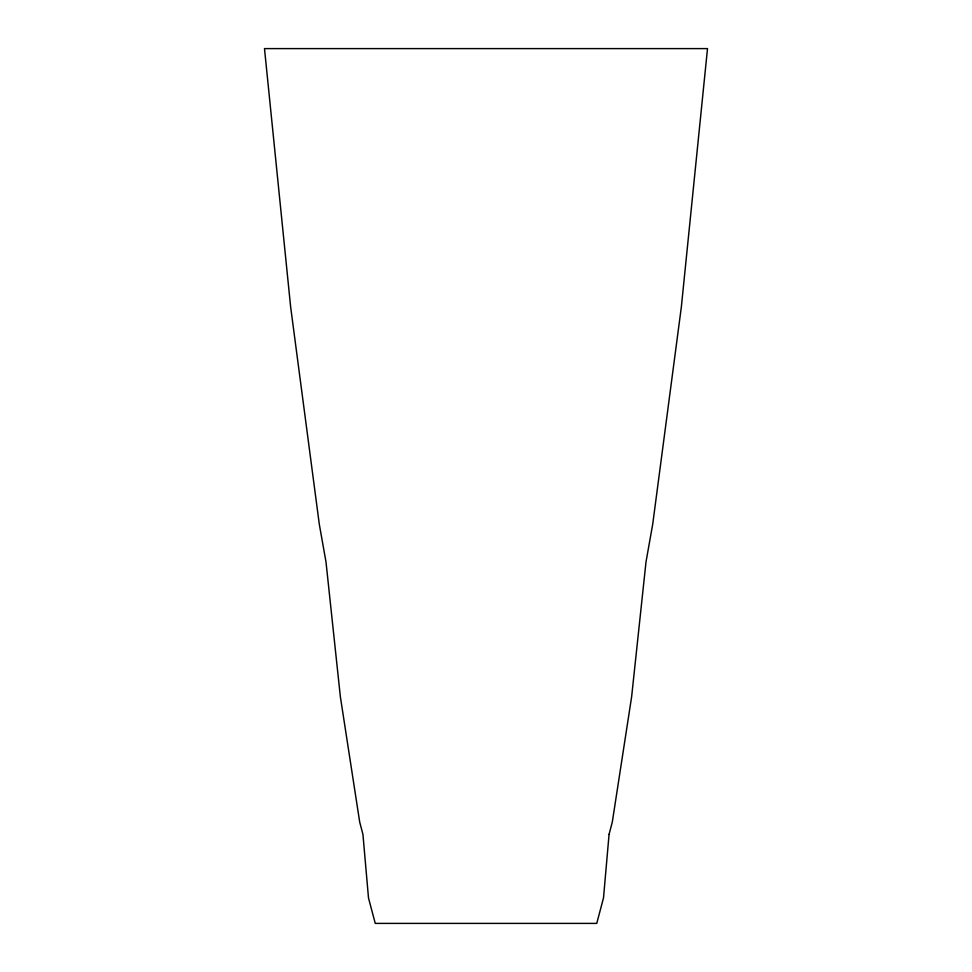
<?xml version="1.0" encoding="UTF-8"?>
<svg xmlns="http://www.w3.org/2000/svg" width="972" height="972" viewBox="0 0 972 972"><rect width="100%" height="100%" fill="white"/><g stroke="black" fill="none" stroke-linecap="round" stroke-linejoin="round"><path stroke-width="1.46" d="M609.067 834.377L603.503 897.958L596.747 923.4L375.253 923.4L368.497 897.958L362.933 834.377L359.689 822.02L340.37 696.778L325.997 561.938L319.29 524.212L290.652 307.006L264.493 48.6L707.507 48.6L681.348 307.006L652.71 524.212L646.003 561.938L631.63 696.778L612.311 822.02L609.067 834.377"/></g></svg>
